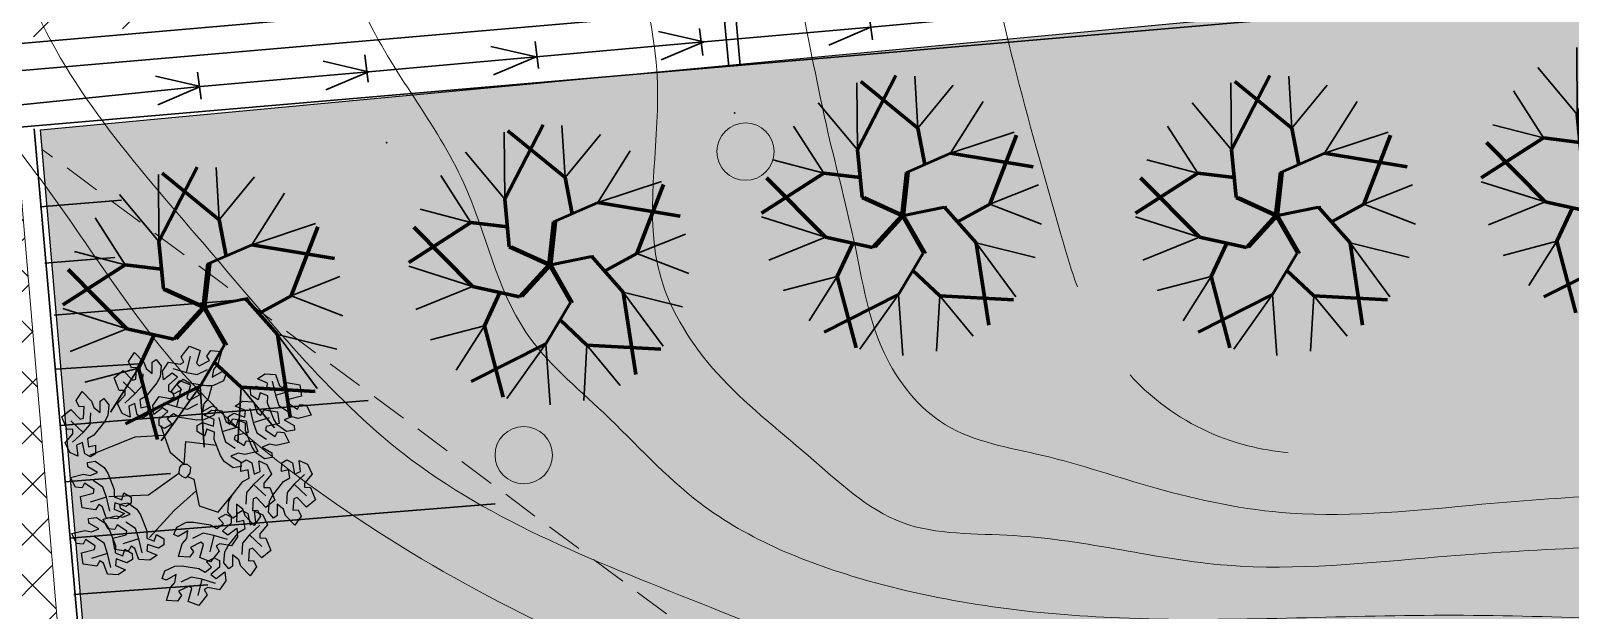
# Model space of a CAD drawing. Header units: millimetres. Extents: x 5637 to 6048, y 3385 to 3927.
# Drawn here: x 5725.2 to 5752.01, y 3647.56 to 3657.66 of the extents above; entities that cross this region are included whole.
import ezdxf

# ---------------------------------------------------------------- set-up
doc = ezdxf.new("R2010")
doc.units = ezdxf.units.MM
doc.linetypes.add('HIDDEN', pattern=[9.525, 6.35, -3.175])
doc.layers.add('Contour Lines', color=253, linetype='Continuous')
doc.layers.add('trees old', color=116, linetype='Continuous')
doc.layers.add('dr', color=7, linetype='Continuous', lineweight=30, true_color=0x424d8a)
for name, color, linetype, lineweight in [('hatch', 253, 'Continuous', 13), ('project gr', 250, 'Continuous', 30), ('road', 19, 'Continuous', 30), ('trees new', 7, 'Continuous', 20)]:
    doc.layers.add(name, color=color, linetype=linetype, lineweight=lineweight)
doc.layers.add('plants1', color=7, linetype='Continuous', true_color=0x89ee5d)

# ---------------------------------------------------------------- blocks, each defined once
blk = doc.blocks.new('653')
at = {"layer": 'trees new', "color": 94, "lineweight": 70, "true_color": 0x0cac0c}
for p, q in [((2858.471, 5036.834), (2859.027, 5037.911)), ((2859.348, 5037.145), (2858.517, 5037.824)), ((2859.449, 5036.621), (2859.348, 5037.145)), ((2860.39, 5036.045), (2860.778, 5037.045)), ((2858.538, 5036.138), (2858.471, 5036.834)), ((2859.822, 5036.783), (2861.019, 5036.587)), ((2857.98, 5036.495), (2857.077, 5035.914)), ((2858.005, 5035.564), (2857.152, 5036.426)), ((2858.51, 5036.429), (2857.98, 5036.495)), ((2859.112, 5035.878), (2859.181, 5036.505)), ((2859.112, 5035.878), (2858.538, 5036.138)), ((2859.729, 5036.006), (2860.192, 5035.482)), ((2859.922, 5035.787), (2860.39, 5036.045)), ((2859.112, 5035.878), (2858.688, 5035.413)), ((2858.688, 5035.413), (2858.005, 5035.564)), ((2858.402, 5035.476), (2858.176, 5034.993)), ((2860.192, 5035.482), (2860.375, 5034.284)), ((2858.176, 5034.993), (2858.449, 5033.955)), ((2859.275, 5035.079), (2859.665, 5034.714)), ((2859.068, 5034.729), (2857.985, 5034.184)), ((2859.665, 5034.714), (2860.737, 5034.654))]:
    blk.add_line(p, q, dxfattribs=at)
at = {"layer": 'trees new', "color": 94, "lineweight": 30, "true_color": 0x0cac0c}
for p, q in [((2859.348, 5037.145), (2859.301, 5037.904)), ((2858.471, 5036.834), (2858.463, 5037.807)), ((2859.348, 5037.145), (2859.861, 5037.77)), ((2858.471, 5036.834), (2857.901, 5037.514)), ((2859.822, 5036.783), (2860.293, 5037.535)), ((2857.98, 5036.495), (2857.544, 5037.175)), ((2859.822, 5036.783), (2860.746, 5037.091)), ((2857.98, 5036.495), (2857.244, 5036.685)), ((2860.39, 5036.045), (2861.097, 5036.324)), ((2860.39, 5036.045), (2861.142, 5035.751)), ((2858.005, 5035.564), (2857.077, 5035.858)), ((2858.005, 5035.564), (2857.182, 5035.232)), ((2860.192, 5035.482), (2860.77, 5034.699)), ((2860.192, 5035.482), (2861.052, 5035.267)), ((2858.176, 5034.993), (2857.394, 5034.788)), ((2858.176, 5034.993), (2857.768, 5034.351)), ((2859.068, 5034.729), (2858.503, 5033.937)), ((2859.068, 5034.729), (2859.13, 5033.844)), ((2859.665, 5034.714), (2859.618, 5033.908)), ((2859.665, 5034.714), (2860.149, 5034.128))]:
    blk.add_line(p, q, dxfattribs=at)
at = {"layer": 'trees new', "color": 94, "lineweight": 50, "true_color": 0x0cac0c}
for p, q in [((2859.181, 5036.505), (2859.822, 5036.783)), ((2859.112, 5035.878), (2859.729, 5036.006)), ((2859.112, 5035.878), (2859.424, 5035.331)), ((2859.424, 5035.331), (2859.068, 5034.729))]:
    blk.add_line(p, q, dxfattribs=at)
at = {"layer": 'trees new', "color": 94, "lineweight": 30, "true_color": 0x0cac0c}
blk.add_point((2859.112, 5035.878), dxfattribs=at)
blk = doc.blocks.new('212')
at = {"color": 48, "linetype": 'Continuous'}
for p, q in [((2812.246, 4856.905), (2812.352, 4857.064)), ((2812.352, 4857.064), (2812.514, 4856.895)), ((2812.66, 4856.894), (2812.725, 4856.94)), ((2812.725, 4856.94), (2812.813, 4856.833)), ((2813.16, 4856.989), (2813.307, 4857.173)), ((2813.212, 4856.895), (2813.16, 4856.989)), ((2813.16, 4856.989), (2813.16, 4856.989)), ((2813.255, 4856.716), (2813.323, 4857.001)), ((2813.307, 4857.173), (2813.495, 4857.1)), ((2813.495, 4857.1), (2813.43, 4856.875)), ((2813.477, 4856.833), (2813.658, 4856.924)), ((2813.608, 4857), (2813.677, 4857.096)), ((2813.658, 4856.924), (2813.608, 4857)), ((2813.677, 4857.096), (2813.867, 4857.083)), ((2813.867, 4857.083), (2813.802, 4856.858)), ((2811.994, 4856.623), (2812.151, 4856.749)), ((2812.151, 4856.749), (2812.314, 4856.581)), ((2812.295, 4856.797), (2812.246, 4856.905)), ((2812.386, 4856.803), (2812.295, 4856.797)), ((2812.374, 4856.601), (2812.386, 4856.803)), ((2812.49, 4856.49), (2812.502, 4856.693)), ((2812.514, 4856.895), (2812.551, 4856.783)), ((2812.551, 4856.783), (2812.66, 4856.696)), ((2812.66, 4856.696), (2812.66, 4856.894)), ((2812.813, 4856.833), (2812.797, 4856.642)), ((2812.838, 4856.74), (2812.944, 4856.897)), ((2812.853, 4856.586), (2812.838, 4856.74)), ((2813.006, 4856.701), (2812.853, 4856.586)), ((2812.944, 4856.897), (2813.146, 4856.859)), ((2813.098, 4856.635), (2813.006, 4856.701)), ((2813.015, 4856.787), (2813.255, 4856.716)), ((2813.146, 4856.859), (2813.212, 4856.895)), ((2813.255, 4856.716), (2813.44, 4856.678)), ((2813.43, 4856.875), (2813.477, 4856.833)), ((2813.44, 4856.678), (2813.621, 4856.768)), ((2813.724, 4856.77), (2813.703, 4856.632)), ((2813.703, 4856.632), (2813.875, 4856.731)), ((2813.802, 4856.858), (2813.724, 4856.77)), ((2813.875, 4856.731), (2813.947, 4856.699)), ((2813.947, 4856.699), (2813.899, 4856.569)), ((2814.492, 4856.602), (2814.619, 4856.692)), ((2814.619, 4856.692), (2814.808, 4856.679)), ((2814.808, 4856.679), (2814.876, 4856.485)), ((2811.335, 4856.226), (2811.441, 4856.385)), ((2811.441, 4856.385), (2811.603, 4856.216)), ((2812.08, 4856.404), (2811.994, 4856.623)), ((2812.187, 4856.402), (2812.08, 4856.404)), ((2812.08, 4856.404), (2812.08, 4856.404)), ((2812.364, 4856.35), (2812.151, 4856.551)), ((2812.186, 4856.327), (2812.187, 4856.402)), ((2812.314, 4856.581), (2812.374, 4856.601)), ((2812.364, 4856.35), (2812.49, 4856.49)), ((2812.74, 4856.536), (2812.554, 4856.3)), ((2812.797, 4856.642), (2812.74, 4856.536)), ((2812.947, 4856.502), (2813.098, 4856.635)), ((2812.949, 4856.391), (2812.947, 4856.502)), ((2812.947, 4856.502), (2812.947, 4856.502)), ((2813.04, 4856.341), (2812.949, 4856.391)), ((2812.992, 4856.389), (2813.139, 4856.573)), ((2813.044, 4856.296), (2812.992, 4856.389)), ((2812.992, 4856.389), (2812.992, 4856.389)), ((2813.171, 4856.413), (2813.04, 4856.341)), ((2813.197, 4856.594), (2813.085, 4856.506)), ((2813.085, 4856.506), (2813.171, 4856.413)), ((2813.087, 4856.116), (2813.155, 4856.402)), ((2813.139, 4856.573), (2813.327, 4856.501)), ((2813.307, 4856.527), (2813.197, 4856.594)), ((2813.327, 4856.501), (2813.262, 4856.276)), ((2813.605, 4856.484), (2813.307, 4856.527)), ((2813.44, 4856.4), (2813.509, 4856.497)), ((2813.49, 4856.324), (2813.44, 4856.4)), ((2813.509, 4856.497), (2813.699, 4856.484)), ((2813.725, 4856.487), (2813.605, 4856.484)), ((2813.699, 4856.484), (2813.634, 4856.259)), ((2813.899, 4856.569), (2813.725, 4856.487)), ((2814.371, 4856.422), (2814.467, 4856.479)), ((2814.374, 4856.318), (2814.371, 4856.422)), ((2814.467, 4856.479), (2814.467, 4856.479)), ((2814.467, 4856.479), (2814.658, 4856.414)), ((2814.669, 4856.527), (2814.492, 4856.602)), ((2814.658, 4856.414), (2814.669, 4856.527)), ((2814.748, 4856.562), (2814.806, 4856.319)), ((2814.806, 4856.319), (2815.087, 4856.403)), ((2814.876, 4856.485), (2814.94, 4856.446)), ((2814.94, 4856.446), (2814.995, 4856.538)), ((2814.995, 4856.538), (2814.995, 4856.538)), ((2814.995, 4856.538), (2815.228, 4856.503)), ((2815.228, 4856.503), (2815.259, 4856.304)), ((2811.384, 4856.118), (2811.335, 4856.226)), ((2811.475, 4856.124), (2811.384, 4856.118)), ((2811.463, 4855.921), (2811.475, 4856.124)), ((2811.603, 4856.216), (2811.64, 4856.104)), ((2811.749, 4856.017), (2811.75, 4856.215)), ((2811.75, 4856.215), (2811.814, 4856.261)), ((2811.814, 4856.261), (2811.902, 4856.154)), ((2811.902, 4856.154), (2811.886, 4855.963)), ((2812.052, 4856.172), (2812.186, 4856.327)), ((2812.135, 4856.001), (2812.052, 4856.172)), ((2812.182, 4856.178), (2812.364, 4856.35)), ((2812.356, 4856.174), (2812.252, 4856.127)), ((2812.252, 4856.127), (2812.276, 4855.937)), ((2812.395, 4855.976), (2812.356, 4856.174)), ((2812.554, 4856.3), (2812.441, 4856.239)), ((2812.441, 4856.239), (2812.461, 4856.097)), ((2812.461, 4856.097), (2812.584, 4856.126)), ((2812.584, 4856.126), (2812.581, 4855.976)), ((2812.671, 4856.141), (2812.777, 4856.298)), ((2812.685, 4855.986), (2812.671, 4856.141)), ((2812.777, 4856.298), (2812.979, 4856.26)), ((2812.847, 4856.188), (2813.087, 4856.116)), ((2812.979, 4856.26), (2813.044, 4856.296)), ((2813.087, 4856.116), (2813.272, 4856.078)), ((2813.262, 4856.276), (2813.309, 4856.234)), ((2813.272, 4856.078), (2813.453, 4856.169)), ((2813.309, 4856.234), (2813.49, 4856.324)), ((2813.556, 4856.171), (2813.535, 4856.033)), ((2813.535, 4856.033), (2813.707, 4856.132)), ((2813.634, 4856.259), (2813.556, 4856.171)), ((2813.707, 4856.132), (2813.779, 4856.099)), ((2814.106, 4856.127), (2814.232, 4856.217)), ((2814.282, 4856.052), (2814.106, 4856.127)), ((2814.232, 4856.217), (2814.421, 4856.204)), ((2814.502, 4856.24), (2814.374, 4856.318)), ((2814.421, 4856.204), (2814.489, 4856.01)), ((2814.539, 4856.361), (2814.502, 4856.24)), ((2814.672, 4856.308), (2814.539, 4856.361)), ((2814.669, 4856.18), (2814.672, 4856.308)), ((2814.78, 4855.9), (2814.669, 4856.18)), ((2814.806, 4856.319), (2814.865, 4856.14)), ((2814.865, 4856.14), (2815.034, 4856.028)), ((2815.031, 4856.247), (2815.019, 4856.186)), ((2815.019, 4856.186), (2815.188, 4856.074)), ((2815.259, 4856.304), (2815.031, 4856.247)), ((2815.188, 4856.074), (2815.228, 4856.156)), ((2815.228, 4856.156), (2815.346, 4856.144)), ((2815.346, 4856.144), (2815.43, 4855.972)), ((2811.083, 4855.944), (2811.24, 4856.07)), ((2811.169, 4855.725), (2811.083, 4855.944)), ((2811.24, 4856.07), (2811.403, 4855.901)), ((2811.453, 4855.67), (2811.24, 4855.872)), ((2811.403, 4855.901), (2811.463, 4855.921)), ((2811.579, 4855.811), (2811.591, 4856.014)), ((2811.64, 4856.104), (2811.749, 4856.017)), ((2811.829, 4855.857), (2811.643, 4855.621)), ((2811.886, 4855.963), (2811.829, 4855.857)), ((2812.276, 4855.937), (2812.135, 4856.001)), ((2812.493, 4855.922), (2812.395, 4855.976)), ((2812.395, 4855.976), (2812.395, 4855.976)), ((2812.581, 4855.976), (2812.493, 4855.922)), ((2812.838, 4856.102), (2812.685, 4855.986)), ((2812.779, 4855.903), (2812.931, 4856.035)), ((2812.781, 4855.791), (2812.779, 4855.903)), ((2812.779, 4855.903), (2812.779, 4855.903)), ((2812.931, 4856.035), (2812.838, 4856.102)), ((2813.029, 4855.995), (2812.917, 4855.906)), ((2812.917, 4855.906), (2813.003, 4855.814)), ((2813.139, 4855.928), (2813.029, 4855.995)), ((2813.437, 4855.885), (2813.139, 4855.928)), ((2813.557, 4855.888), (2813.437, 4855.885)), ((2813.731, 4855.969), (2813.557, 4855.888)), ((2813.562, 4855.969), (2813.689, 4856.059)), ((2813.739, 4855.894), (2813.562, 4855.969)), ((2813.689, 4856.059), (2813.878, 4856.046)), ((2813.727, 4855.781), (2813.739, 4855.894)), ((2813.779, 4856.099), (2813.731, 4855.969)), ((2813.818, 4855.929), (2813.876, 4855.686)), ((2813.878, 4856.046), (2813.946, 4855.852)), ((2813.946, 4855.852), (2814.01, 4855.813)), ((2813.985, 4855.946), (2814.08, 4856.004)), ((2813.987, 4855.843), (2813.985, 4855.946)), ((2814.01, 4855.813), (2814.065, 4855.905)), ((2814.065, 4855.905), (2814.065, 4855.905)), ((2814.065, 4855.905), (2814.298, 4855.87)), ((2814.08, 4856.004), (2814.08, 4856.004)), ((2814.08, 4856.004), (2814.271, 4855.939)), ((2814.152, 4855.886), (2814.115, 4855.765)), ((2814.285, 4855.833), (2814.152, 4855.886)), ((2814.271, 4855.939), (2814.282, 4856.052)), ((2814.298, 4855.87), (2814.329, 4855.671)), ((2814.361, 4856.087), (2814.419, 4855.844)), ((2814.419, 4855.844), (2814.701, 4855.928)), ((2814.489, 4856.01), (2814.553, 4855.971)), ((2814.553, 4855.971), (2814.608, 4856.063)), ((2814.608, 4856.063), (2814.608, 4856.063)), ((2814.608, 4856.063), (2814.841, 4856.028)), ((2814.843, 4855.798), (2814.78, 4855.9)), ((2814.841, 4856.028), (2814.872, 4855.829)), ((2815.088, 4855.94), (2814.958, 4855.89)), ((2814.958, 4855.89), (2815.129, 4855.79)), ((2815.203, 4855.916), (2815.088, 4855.94)), ((2815.43, 4855.972), (2815.203, 4855.916)), ((2811.141, 4855.492), (2811.275, 4855.648)), ((2811.276, 4855.723), (2811.169, 4855.725)), ((2811.169, 4855.725), (2811.169, 4855.725)), ((2811.271, 4855.499), (2811.453, 4855.67)), ((2811.275, 4855.648), (2811.276, 4855.723)), ((2811.453, 4855.67), (2811.579, 4855.811)), ((2811.643, 4855.621), (2811.53, 4855.56)), ((2812.357, 4855.587), (2811.568, 4855.27)), ((2812.872, 4855.62), (2812.357, 4855.587)), ((2812.872, 4855.742), (2812.781, 4855.791)), ((2812.978, 4855.318), (2812.811, 4855.791)), ((2813.003, 4855.814), (2812.872, 4855.742)), ((2813.441, 4855.789), (2813.537, 4855.846)), ((2813.444, 4855.685), (2813.441, 4855.789)), ((2813.572, 4855.607), (2813.444, 4855.685)), ((2813.537, 4855.846), (2813.537, 4855.846)), ((2813.537, 4855.846), (2813.727, 4855.781)), ((2813.609, 4855.728), (2813.572, 4855.607)), ((2813.742, 4855.675), (2813.609, 4855.728)), ((2813.739, 4855.547), (2813.742, 4855.675)), ((2813.876, 4855.686), (2814.157, 4855.77)), ((2813.876, 4855.686), (2813.935, 4855.507)), ((2814.115, 4855.765), (2813.987, 4855.843)), ((2814.101, 4855.614), (2814.089, 4855.553)), ((2814.329, 4855.671), (2814.101, 4855.614)), ((2814.282, 4855.705), (2814.285, 4855.833)), ((2814.393, 4855.425), (2814.282, 4855.705)), ((2814.419, 4855.844), (2814.479, 4855.665)), ((2814.479, 4855.665), (2814.648, 4855.553)), ((2814.645, 4855.772), (2814.632, 4855.711)), ((2814.632, 4855.711), (2814.801, 4855.599)), ((2814.872, 4855.829), (2814.645, 4855.772)), ((2814.801, 4855.599), (2814.842, 4855.681)), ((2814.842, 4855.681), (2814.959, 4855.669)), ((2815, 4855.688), (2814.843, 4855.798)), ((2814.959, 4855.669), (2815.044, 4855.497)), ((2815.137, 4855.711), (2815, 4855.688)), ((2815.129, 4855.79), (2815.137, 4855.711)), ((2811.224, 4855.322), (2811.141, 4855.492)), ((2811.365, 4855.257), (2811.224, 4855.322)), ((2811.445, 4855.494), (2811.341, 4855.448)), ((2811.341, 4855.448), (2811.365, 4855.257)), ((2811.484, 4855.297), (2811.445, 4855.494)), ((2811.53, 4855.56), (2811.55, 4855.418)), ((2811.55, 4855.418), (2811.673, 4855.447)), ((2811.673, 4855.447), (2811.67, 4855.297)), ((2813.213, 4855.112), (2813.244, 4855.51)), ((2813.244, 4855.51), (2813.778, 4855.448)), ((2813.85, 4855.267), (2813.739, 4855.547)), ((2813.935, 4855.507), (2814.104, 4855.395)), ((2814.089, 4855.553), (2814.258, 4855.441)), ((2814.258, 4855.441), (2814.298, 4855.523)), ((2814.5, 4855.339), (2814.273, 4855.284)), ((2814.298, 4855.523), (2814.416, 4855.511)), ((2814.456, 4855.323), (2814.393, 4855.425)), ((2814.416, 4855.511), (2814.5, 4855.339)), ((2814.614, 4855.213), (2814.456, 4855.323)), ((2814.701, 4855.465), (2814.571, 4855.415)), ((2814.571, 4855.415), (2814.743, 4855.315)), ((2814.817, 4855.441), (2814.701, 4855.465)), ((2814.743, 4855.315), (2814.75, 4855.236)), ((2815.044, 4855.497), (2814.817, 4855.441)), ((2811.582, 4855.243), (2811.484, 4855.297)), ((2811.484, 4855.297), (2811.484, 4855.297)), ((2811.529, 4855.148), (2811.665, 4855.171)), ((2811.536, 4855.069), (2811.529, 4855.148)), ((2811.708, 4854.97), (2811.536, 4855.069)), ((2811.67, 4855.297), (2811.582, 4855.243)), ((2811.665, 4855.171), (2811.823, 4855.062)), ((2811.823, 4855.062), (2811.886, 4854.959)), ((2813.133, 4855.059), (2813.122, 4854.977)), ((2813.162, 4855.099), (2813.133, 4855.059)), ((2813.213, 4855.112), (2813.162, 4855.099)), ((2813.274, 4855.111), (2813.213, 4855.112)), ((2813.334, 4855.062), (2813.274, 4855.111)), ((2813.321, 4854.962), (2813.334, 4855.062)), ((2813.913, 4855.165), (2813.85, 4855.267)), ((2814.07, 4855.055), (2813.913, 4855.165)), ((2814.158, 4855.307), (2814.028, 4855.257)), ((2814.028, 4855.257), (2814.199, 4855.157)), ((2814.207, 4855.079), (2814.07, 4855.055)), ((2814.273, 4855.284), (2814.158, 4855.307)), ((2814.199, 4855.157), (2814.207, 4855.079)), ((2814.205, 4854.989), (2814.208, 4855.138)), ((2814.208, 4855.138), (2814.296, 4855.192)), ((2814.296, 4855.192), (2814.394, 4855.138)), ((2814.394, 4855.138), (2814.394, 4855.138)), ((2814.394, 4855.138), (2814.433, 4854.941)), ((2814.537, 4854.988), (2814.513, 4855.178)), ((2814.513, 4855.178), (2814.654, 4855.113)), ((2814.75, 4855.236), (2814.614, 4855.213)), ((2814.654, 4855.113), (2814.737, 4854.943)), ((2814.912, 4854.991), (2814.915, 4855.141)), ((2814.915, 4855.141), (2815.004, 4855.195)), ((2815.004, 4855.195), (2815.101, 4855.141)), ((2815.101, 4855.141), (2815.101, 4855.141)), ((2815.101, 4855.141), (2815.14, 4854.943)), ((2815.244, 4854.99), (2815.221, 4855.18)), ((2815.221, 4855.18), (2815.362, 4855.116)), ((2815.362, 4855.116), (2815.445, 4854.945)), ((2811.235, 4854.887), (2811.463, 4854.943)), ((2811.32, 4854.715), (2811.235, 4854.887)), ((2811.478, 4854.785), (2811.438, 4854.704)), ((2811.463, 4854.943), (2811.578, 4854.919)), ((2811.647, 4854.674), (2811.478, 4854.785)), ((2811.578, 4854.919), (2811.708, 4854.97)), ((2811.801, 4854.719), (2811.632, 4854.831)), ((2811.886, 4854.959), (2811.997, 4854.679)), ((2813.121, 4854.953), (2812.593, 4854.577)), ((2813.122, 4854.977), (2813.121, 4854.953)), ((2813.121, 4854.953), (2813.175, 4854.911)), ((2813.175, 4854.911), (2813.241, 4854.88)), ((2813.241, 4854.88), (2813.276, 4854.903)), ((2813.276, 4854.903), (2813.321, 4854.962)), ((2813.276, 4854.903), (2813.384, 4854.859)), ((2813.384, 4854.859), (2813.474, 4854.394)), ((2814.049, 4854.578), (2814.235, 4854.814)), ((2814.328, 4855.017), (2814.205, 4854.989)), ((2814.235, 4854.814), (2814.348, 4854.876)), ((2814.348, 4854.876), (2814.328, 4855.017)), ((2814.607, 4854.937), (2814.425, 4854.765)), ((2814.433, 4854.941), (2814.537, 4854.988)), ((2814.603, 4854.787), (2814.602, 4854.712)), ((2814.737, 4854.943), (2814.603, 4854.787)), ((2814.757, 4854.58), (2814.943, 4854.817)), ((2815.035, 4855.02), (2814.912, 4854.991)), ((2814.943, 4854.817), (2815.056, 4854.878)), ((2815.056, 4854.878), (2815.035, 4855.02)), ((2815.314, 4854.939), (2815.133, 4854.767)), ((2815.14, 4854.943), (2815.244, 4854.99)), ((2815.311, 4854.789), (2815.309, 4854.715)), ((2815.445, 4854.945), (2815.311, 4854.789)), ((2811.438, 4854.704), (2811.32, 4854.715)), ((2811.407, 4854.556), (2811.635, 4854.612)), ((2811.438, 4854.357), (2811.407, 4854.556)), ((2811.86, 4854.54), (2811.579, 4854.456)), ((2811.635, 4854.612), (2811.647, 4854.674)), ((2811.86, 4854.54), (2811.801, 4854.719)), ((2811.918, 4854.297), (2811.86, 4854.54)), ((2812.593, 4854.577), (2811.902, 4854.548)), ((2811.997, 4854.679), (2811.994, 4854.551)), ((2811.994, 4854.551), (2812.127, 4854.498)), ((2812.127, 4854.498), (2812.164, 4854.619)), ((2812.164, 4854.619), (2812.292, 4854.541)), ((2812.292, 4854.541), (2812.294, 4854.438)), ((2813.424, 4854.652), (2813.038, 4854.309)), ((2813.809, 4854.284), (2814.091, 4854.631)), ((2813.992, 4854.472), (2814.049, 4854.578)), ((2814.299, 4854.624), (2814.287, 4854.422)), ((2814.425, 4854.765), (2814.299, 4854.624)), ((2814.416, 4854.514), (2814.403, 4854.312)), ((2814.475, 4854.534), (2814.416, 4854.514)), ((2814.425, 4854.765), (2814.638, 4854.563)), ((2814.638, 4854.365), (2814.475, 4854.534)), ((2814.602, 4854.712), (2814.709, 4854.711)), ((2814.699, 4854.475), (2814.757, 4854.58)), ((2814.709, 4854.711), (2814.709, 4854.711)), ((2814.709, 4854.711), (2814.795, 4854.491)), ((2815.007, 4854.626), (2814.995, 4854.424)), ((2815.133, 4854.767), (2815.007, 4854.626)), ((2815.123, 4854.516), (2815.111, 4854.314)), ((2815.183, 4854.536), (2815.123, 4854.516)), ((2815.133, 4854.767), (2815.345, 4854.566)), ((2815.345, 4854.367), (2815.183, 4854.536)), ((2815.309, 4854.715), (2815.416, 4854.713)), ((2815.416, 4854.713), (2815.416, 4854.713)), ((2815.416, 4854.713), (2815.502, 4854.494)), ((2811.671, 4854.321), (2811.438, 4854.357)), ((2811.726, 4854.413), (2811.671, 4854.321)), ((2811.671, 4854.321), (2811.671, 4854.321)), ((2811.79, 4854.374), (2811.726, 4854.413)), ((2811.858, 4854.18), (2811.79, 4854.374)), ((2812.008, 4854.445), (2811.997, 4854.332)), ((2811.997, 4854.332), (2812.173, 4854.257)), ((2812.199, 4854.38), (2812.008, 4854.445)), ((2812.173, 4854.257), (2812.047, 4854.167)), ((2812.097, 4854.422), (2812.234, 4854.446)), ((2812.105, 4854.344), (2812.097, 4854.422)), ((2812.276, 4854.244), (2812.105, 4854.344)), ((2812.146, 4854.194), (2812.276, 4854.244)), ((2812.294, 4854.438), (2812.199, 4854.38)), ((2812.199, 4854.38), (2812.199, 4854.38)), ((2812.234, 4854.446), (2812.391, 4854.336)), ((2812.391, 4854.336), (2812.454, 4854.234)), ((2813.038, 4854.309), (2812.612, 4853.837)), ((2813.474, 4854.394), (2813.809, 4854.284)), ((2813.812, 4854.177), (2813.943, 4854.249)), ((2813.943, 4854.249), (2814.034, 4854.2)), ((2813.976, 4854.281), (2813.992, 4854.472)), ((2814.064, 4854.174), (2813.976, 4854.281)), ((2814.238, 4854.331), (2814.129, 4854.419)), ((2814.129, 4854.419), (2814.129, 4854.22)), ((2814.134, 4854.108), (2814.137, 4854.258)), ((2814.137, 4854.258), (2814.226, 4854.312)), ((2814.226, 4854.312), (2814.323, 4854.257)), ((2814.275, 4854.22), (2814.238, 4854.331)), ((2814.323, 4854.257), (2814.323, 4854.257)), ((2814.323, 4854.257), (2814.362, 4854.06)), ((2814.403, 4854.312), (2814.494, 4854.317)), ((2814.466, 4854.107), (2814.443, 4854.297)), ((2814.443, 4854.297), (2814.584, 4854.233)), ((2814.494, 4854.317), (2814.543, 4854.21)), ((2814.795, 4854.491), (2814.638, 4854.365)), ((2814.683, 4854.283), (2814.699, 4854.475)), ((2814.772, 4854.177), (2814.683, 4854.283)), ((2814.945, 4854.334), (2814.836, 4854.421)), ((2814.836, 4854.421), (2814.836, 4854.223)), ((2814.982, 4854.222), (2814.945, 4854.334)), ((2815.111, 4854.314), (2815.202, 4854.32)), ((2815.202, 4854.32), (2815.251, 4854.212)), ((2815.502, 4854.494), (2815.345, 4854.367)), ((2811.549, 4854.168), (2811.686, 4854.191)), ((2811.557, 4854.089), (2811.549, 4854.168)), ((2811.728, 4853.989), (2811.557, 4854.089)), ((2811.598, 4853.939), (2811.728, 4853.989)), ((2811.686, 4854.191), (2811.843, 4854.082)), ((2811.803, 4854.162), (2812.031, 4854.217)), ((2811.888, 4853.99), (2811.803, 4854.162)), ((2811.843, 4854.082), (2811.906, 4853.979)), ((2812.047, 4854.167), (2811.858, 4854.18)), ((2812.006, 4853.978), (2811.888, 4853.99)), ((2811.906, 4853.979), (2812.017, 4853.699)), ((2812.046, 4854.06), (2812.006, 4853.978)), ((2812.031, 4854.217), (2812.146, 4854.194)), ((2812.215, 4853.948), (2812.046, 4854.06)), ((2812.369, 4853.994), (2812.2, 4854.106)), ((2812.428, 4853.815), (2812.369, 4853.994)), ((2812.454, 4854.234), (2812.565, 4853.954)), ((2813.037, 4853.892), (2813.085, 4854.022)), ((2813.085, 4854.022), (2813.258, 4854.104)), ((2813.258, 4854.104), (2813.379, 4854.107)), ((2813.379, 4854.107), (2813.676, 4854.063)), ((2813.676, 4854.063), (2813.786, 4853.996)), ((2813.786, 4853.996), (2813.899, 4854.085)), ((2813.899, 4854.085), (2813.812, 4854.177)), ((2814.036, 4854.088), (2813.885, 4853.956)), ((2813.977, 4853.889), (2814.13, 4854.005)), ((2814.034, 4854.2), (2814.036, 4854.088)), ((2814.036, 4854.088), (2814.036, 4854.088)), ((2814.129, 4854.22), (2814.064, 4854.174)), ((2814.13, 4854.005), (2814.145, 4853.85)), ((2814.257, 4854.137), (2814.134, 4854.108)), ((2814.165, 4853.933), (2814.278, 4853.995)), ((2814.278, 4853.995), (2814.257, 4854.137)), ((2814.437, 4854.051), (2814.275, 4854.22)), ((2814.536, 4854.056), (2814.355, 4853.884)), ((2814.362, 4854.06), (2814.466, 4854.107)), ((2814.543, 4854.21), (2814.437, 4854.051)), ((2814.667, 4854.062), (2814.533, 4853.906)), ((2814.584, 4854.233), (2814.667, 4854.062)), ((2814.836, 4854.223), (2814.772, 4854.177)), ((2815.144, 4854.053), (2814.982, 4854.222)), ((2815.251, 4854.212), (2815.144, 4854.053)), ((2811.256, 4853.907), (2811.483, 4853.963)), ((2811.34, 4853.735), (2811.256, 4853.907)), ((2811.458, 4853.724), (2811.34, 4853.735)), ((2811.498, 4853.805), (2811.458, 4853.724)), ((2811.483, 4853.963), (2811.598, 4853.939)), ((2811.667, 4853.693), (2811.498, 4853.805)), ((2811.821, 4853.739), (2811.652, 4853.851)), ((2811.88, 4853.56), (2811.821, 4853.739)), ((2811.975, 4853.83), (2812.203, 4853.887)), ((2812.006, 4853.631), (2811.975, 4853.83)), ((2812.428, 4853.815), (2812.147, 4853.731)), ((2812.203, 4853.887), (2812.215, 4853.948)), ((2812.486, 4853.572), (2812.428, 4853.815)), ((2812.565, 4853.954), (2812.562, 4853.826)), ((2812.562, 4853.826), (2812.695, 4853.773)), ((2812.576, 4853.72), (2812.565, 4853.607)), ((2812.767, 4853.655), (2812.576, 4853.72)), ((2812.695, 4853.773), (2812.732, 4853.894)), ((2812.732, 4853.894), (2812.86, 4853.816)), ((2812.863, 4853.712), (2812.767, 4853.655)), ((2812.86, 4853.816), (2812.863, 4853.712)), ((2813.109, 4853.859), (2813.037, 4853.892)), ((2813.281, 4853.958), (2813.109, 4853.859)), ((2813.116, 4853.507), (2813.181, 4853.732)), ((2813.181, 4853.732), (2813.259, 4853.82)), ((2813.259, 4853.82), (2813.281, 4853.958)), ((2813.507, 4853.757), (2813.325, 4853.667)), ((2813.544, 4853.913), (2813.362, 4853.823)), ((2813.489, 4853.49), (2813.554, 4853.715)), ((2813.554, 4853.715), (2813.507, 4853.757)), ((2813.729, 4853.875), (2813.544, 4853.913)), ((2813.729, 4853.875), (2813.66, 4853.589)), ((2813.968, 4853.803), (2813.729, 4853.875)), ((2813.837, 4853.731), (2813.771, 4853.695)), ((2814.039, 4853.693), (2813.837, 4853.731)), ((2813.885, 4853.956), (2813.977, 4853.889)), ((2813.979, 4853.697), (2814.165, 4853.933)), ((2814.145, 4853.85), (2814.039, 4853.693)), ((2814.229, 4853.743), (2814.217, 4853.541)), ((2814.355, 4853.884), (2814.229, 4853.743)), ((2814.355, 4853.884), (2814.568, 4853.682)), ((2814.533, 4853.906), (2814.531, 4853.832)), ((2814.531, 4853.832), (2814.638, 4853.83)), ((2814.638, 4853.83), (2814.638, 4853.83)), ((2814.638, 4853.83), (2814.724, 4853.611)), ((2811.427, 4853.575), (2811.655, 4853.632)), ((2811.458, 4853.376), (2811.427, 4853.575)), ((2811.88, 4853.56), (2811.599, 4853.476)), ((2811.655, 4853.632), (2811.667, 4853.693)), ((2811.938, 4853.317), (2811.88, 4853.56)), ((2812.239, 4853.596), (2812.006, 4853.631)), ((2812.017, 4853.699), (2812.014, 4853.571)), ((2812.014, 4853.571), (2812.147, 4853.518)), ((2812.028, 4853.465), (2812.017, 4853.352)), ((2812.219, 4853.4), (2812.028, 4853.465)), ((2812.147, 4853.518), (2812.184, 4853.639)), ((2812.184, 4853.639), (2812.312, 4853.561)), ((2812.315, 4853.458), (2812.219, 4853.4)), ((2812.294, 4853.688), (2812.239, 4853.596)), ((2812.239, 4853.596), (2812.239, 4853.596)), ((2812.358, 4853.649), (2812.294, 4853.688)), ((2812.312, 4853.561), (2812.315, 4853.458)), ((2812.426, 4853.455), (2812.358, 4853.649)), ((2812.615, 4853.442), (2812.426, 4853.455)), ((2812.565, 4853.607), (2812.742, 4853.532)), ((2812.742, 4853.532), (2812.615, 4853.442)), ((2812.767, 4853.655), (2812.767, 4853.655)), ((2813.307, 4853.495), (2813.116, 4853.507)), ((2813.376, 4853.591), (2813.307, 4853.495)), ((2813.325, 4853.667), (2813.376, 4853.591)), ((2813.676, 4853.418), (2813.489, 4853.49)), ((2813.606, 4853.414), (2813.737, 4853.486)), ((2813.823, 4853.602), (2813.676, 4853.418)), ((2813.737, 4853.486), (2813.828, 4853.436)), ((2813.771, 4853.695), (2813.823, 4853.602)), ((2813.823, 4853.602), (2813.823, 4853.602)), ((2813.828, 4853.436), (2813.83, 4853.325)), ((2813.905, 4853.4), (2813.921, 4853.591)), ((2813.921, 4853.591), (2813.979, 4853.697)), ((2814.167, 4853.45), (2814.058, 4853.538)), ((2814.058, 4853.538), (2814.058, 4853.34)), ((2814.204, 4853.339), (2814.167, 4853.45)), ((2814.345, 4853.633), (2814.333, 4853.431)), ((2814.333, 4853.431), (2814.424, 4853.437)), ((2814.405, 4853.653), (2814.345, 4853.633)), ((2814.567, 4853.484), (2814.405, 4853.653)), ((2814.424, 4853.437), (2814.473, 4853.329)), ((2814.724, 4853.611), (2814.567, 4853.484)), ((2811.691, 4853.341), (2811.458, 4853.376)), ((2811.746, 4853.433), (2811.691, 4853.341)), ((2811.691, 4853.341), (2811.691, 4853.341)), ((2811.81, 4853.394), (2811.746, 4853.433)), ((2811.878, 4853.2), (2811.81, 4853.394)), ((2812.067, 4853.187), (2811.878, 4853.2)), ((2812.017, 4853.352), (2812.194, 4853.277)), ((2812.194, 4853.277), (2812.067, 4853.187)), ((2812.219, 4853.4), (2812.219, 4853.4)), ((2812.83, 4853.128), (2812.878, 4853.258)), ((2812.878, 4853.258), (2813.052, 4853.34)), ((2813.074, 4853.194), (2812.902, 4853.095)), ((2813.052, 4853.34), (2813.172, 4853.343)), ((2813.053, 4853.056), (2813.074, 4853.194)), ((2813.172, 4853.343), (2813.47, 4853.3)), ((2813.47, 4853.3), (2813.58, 4853.233)), ((2813.58, 4853.233), (2813.692, 4853.321)), ((2813.692, 4853.321), (2813.606, 4853.414)), ((2813.83, 4853.325), (2813.678, 4853.192)), ((2813.678, 4853.192), (2813.771, 4853.126)), ((2813.771, 4853.126), (2813.924, 4853.241)), ((2813.83, 4853.325), (2813.83, 4853.325)), ((2813.994, 4853.294), (2813.905, 4853.4)), ((2813.924, 4853.241), (2813.939, 4853.087)), ((2814.058, 4853.34), (2813.994, 4853.294)), ((2814.366, 4853.17), (2814.204, 4853.339)), ((2814.473, 4853.329), (2814.366, 4853.17)), ((2812.902, 4853.095), (2812.83, 4853.128)), ((2812.91, 4852.744), (2812.975, 4852.968)), ((2812.975, 4852.968), (2813.053, 4853.056)), ((2813.3, 4852.994), (2813.119, 4852.903)), ((2813.119, 4852.903), (2813.169, 4852.827)), ((2813.337, 4853.149), (2813.156, 4853.059)), ((2813.282, 4852.727), (2813.347, 4852.952)), ((2813.347, 4852.952), (2813.3, 4852.994)), ((2813.522, 4853.111), (2813.337, 4853.149)), ((2813.522, 4853.111), (2813.454, 4852.826)), ((2813.762, 4853.04), (2813.522, 4853.111)), ((2813.63, 4852.967), (2813.565, 4852.932)), ((2813.565, 4852.932), (2813.617, 4852.838)), ((2813.832, 4852.929), (2813.63, 4852.967)), ((2813.939, 4853.087), (2813.832, 4852.929)), ((2813.1, 4852.731), (2812.91, 4852.744)), ((2813.169, 4852.827), (2813.1, 4852.731)), ((2813.47, 4852.654), (2813.282, 4852.727)), ((2813.617, 4852.838), (2813.47, 4852.654)), ((2813.617, 4852.838), (2813.617, 4852.838))]:
    blk.add_line(p, q, dxfattribs=at)
at = {"layer": 'plants1', "color": 48, "linetype": 'Continuous'}
blk.add_line((2813.213, 4855.112), (2812.978, 4855.318), dxfattribs=at)

msp = doc.modelspace()

# ---------------------------------------------------------------- hatches: boundary and pattern name
at = {"layer": 'hatch'}
h = msp.add_hatch(dxfattribs=at)
h.set_pattern_fill('ANSI31', color=256, scale=8, style=0)
h.set_pattern_definition([(45, (2816.3681, -1263.7476), (-0.70710678, 0.70710678), [])])
edge = h.paths.add_edge_path()
edge.add_line((5681.718, 3662.745), (5708.38, 3664.934))
edge.add_arc((5713.219, 3667.179), 5.335, 204.8917, 275.5225)
edge.add_line((5713.733, 3661.869), (5818.562, 3671.059))
edge.add_arc((5814.821, 3690.234), 19.536, 281.0392, 345.4537)
edge.add_arc((5828.918, 3687.613), 5.329, 334.6044, 439.8122)
edge.add_line((5829.86, 3692.857), (5821.197, 3693.928))
edge.add_line((5821.197, 3693.928), (5821.163, 3698.626))
edge.add_line((5821.163, 3698.626), (5822.751, 3698.67))
edge.add_arc((5822.674, 3701.446), 2.777, 271.5898, 361.9955)
edge.add_arc((5787.812, 3700.231), 37.66, 1.9955, 27.7471)
edge.add_line((5821.141, 3717.765), (5815.111, 3730.653))
edge.add_arc((5808.837, 3727.717), 6.926, 25.0759, 80.9102)
edge.add_line((5809.932, 3734.557), (5816.866, 3735.208))
edge.add_line((5816.866, 3735.208), (5822.086, 3738.739))
edge.add_arc((5826.047, 3735.447), 5.15, 140.2743, 208.703)
edge.add_line((5821.53, 3732.974), (5832.004, 3711.476))
edge.add_line((5832.004, 3711.476), (5839.078, 3695.803))
edge.add_line((5839.078, 3695.803), (5843.714, 3685.87))
edge.add_line((5843.714, 3685.87), (5839.002, 3683.445))
edge.add_arc((5812.028, 3691.913), 28.272, 321.435, 342.5709, ccw=False)
edge.add_arc((5815.074, 3690.732), 25.173, 273.7863, 319.2136, ccw=False)
edge.add_line((5816.736, 3665.614), (5796.147, 3663.794))
edge.add_line((5796.147, 3663.794), (5694.835, 3654.877))
edge.add_line((5694.835, 3654.877), (5688.624, 3654.402))
edge.add_line((5688.624, 3654.402), (5675.285, 3653.372))
edge.add_line((5675.285, 3653.372), (5681.718, 3662.745))
h = msp.add_hatch(dxfattribs=at)
h.set_pattern_fill('ANSI37', color=256, scale=5, style=0)
h.set_pattern_definition([(45, (2816.3681, -1263.7476), (-0.44194174, 0.44194174), []), (135, (2816.3681, -1263.7476), (-0.44194174, -0.44194174), [])])
h.paths.add_polyline_path([(5722.503, 3655.724), (5724.937, 3655.906), (5726.219, 3640.737), (5741.148, 3631.392), (5740.957, 3631.365), (5741.257, 3628.232), (5723.873, 3639.395), (5714.828, 3638.648), (5714.622, 3640.889), (5723.704, 3641.792)])
at = {"layer": 'plants1'}
h = msp.add_hatch(dxfattribs=at)
h.set_pattern_fill('ANSI38', color=256, scale=3, style=0)
h.set_pattern_definition([(45, (2816.3681, -1263.7476), (-0.265165043, 0.265165043), []), (135, (2816.3681, -1263.7476), (-0.79549513, 0.265165043), [0.9375, -0.5625])])
edge = h.paths.add_edge_path()
edge.add_line((5725.364, 3655.929), (5797.285, 3662.691))
edge.add_line((5797.285, 3662.691), (5824.807, 3603.238))
edge.add_line((5824.807, 3603.238), (5824.228, 3590.88))
edge.add_line((5824.228, 3590.88), (5841.23, 3554.438))
edge.add_line((5841.23, 3554.438), (5849.602, 3542.469))
edge.add_line((5849.602, 3542.469), (5866.561, 3537.067))
edge.add_line((5866.561, 3537.067), (5872.441, 3524.382))
edge.add_line((5872.441, 3524.382), (5904.707, 3539.095))
edge.add_line((5904.707, 3539.095), (5918.188, 3538.464))
edge.add_line((5918.188, 3538.464), (5942.734, 3549.513))
edge.add_line((5942.734, 3549.513), (5952.304, 3561.86))
edge.add_line((5952.304, 3561.86), (5960.573, 3565.61))
edge.add_line((5960.573, 3565.61), (5967.929, 3564.035))
edge.add_line((5967.929, 3564.035), (5968.822, 3563.47))
edge.add_line((5968.822, 3563.47), (5964.54, 3561.462))
edge.add_line((5964.54, 3561.462), (5955.845, 3557.471))
edge.add_line((5955.845, 3557.471), (5946.359, 3544.948))
edge.add_line((5946.359, 3544.948), (5919.845, 3533.075))
edge.add_line((5919.845, 3533.075), (5906.098, 3533.757))
edge.add_line((5906.098, 3533.757), (5874.594, 3519.437))
edge.add_arc((5872.372, 3524.323), 5.368, 204.0277, 294.4439, ccw=False)
edge.add_line((5867.469, 3522.138), (5862.463, 3532.33))
edge.add_line((5862.463, 3532.33), (5846.443, 3537.982))
edge.add_line((5846.443, 3537.982), (5836.473, 3552.342))
edge.add_line((5836.473, 3552.342), (5835.014, 3554.644))
edge.add_line((5835.014, 3554.644), (5818.867, 3589.841))
edge.add_line((5818.867, 3589.841), (5819.521, 3602.274))
edge.add_line((5819.521, 3602.274), (5801.553, 3640.604))
edge.add_line((5801.553, 3640.604), (5788.295, 3640.187))
edge.add_line((5788.295, 3640.187), (5786.912, 3635.335))
edge.add_line((5786.912, 3635.335), (5741.72, 3631.437))
edge.add_line((5741.72, 3631.437), (5726.648, 3641.007))
edge.add_line((5726.648, 3641.007), (5725.364, 3655.929))

# ---------------------------------------------------------------- linework, layer by layer
at = {"layer": 'Contour Lines', "lineweight": 5, "ltscale": 0.5}
for points, knots in [([(5733.097, 3668.928), (5734.504, 3668.07), (5736.633, 3666.772), (5739.537, 3663.68), (5741.515, 3660.642), (5742.311, 3656.994), (5742.945, 3654.801), (5743.314, 3653.499), (5743.428, 3653.192)], [0, 0, 0, 0, 9.820343, 14.851155, 25.384319, 30.991454, 37.137879, 39.101939, 39.101939, 39.101939, 39.101939]), ([(5726.069, 3668.168), (5727.018, 3667.502), (5728.992, 3666.143), (5733.122, 3664.639), (5735.211, 3660.637), (5736.416, 3656.737), (5735.707, 3653.737), (5737.127, 3651.539), (5738.713, 3650.33), (5740.266, 3648.832), (5742.97, 3648.962), (5745.985, 3648.103), (5750.172, 3648.577), (5754.24, 3648.737), (5758.591, 3648.782), (5762.381, 3648.105), (5766.234, 3647.887), (5769.955, 3647.625), (5773.844, 3647.648), (5777.385, 3646.929), (5780.421, 3646.219), (5782.643, 3644.847), (5784.83, 3644.252), (5786.25, 3643.836), (5786.9, 3643.651), (5786.955, 3643.635)], [0.554176, 0.554176, 0.554176, 0.554176, 7.517031, 14.94725, 26.066953, 32.690436, 39.354155, 43.242102, 47.514387, 51.543769, 55.455504, 62.962808, 70.307948, 80.362956, 87.509893, 96.320804, 103.386991, 110.646976, 118.715636, 126.623028, 132.296976, 137.269776, 142.106294, 145.814041, 146.161092, 146.161092, 146.161092, 146.161092]), ([(5721.861, 3667.725), (5722.664, 3667.207), (5724.522, 3665.996), (5727.263, 3663.924), (5730.188, 3661.461), (5730.722, 3657.788), (5732.906, 3655.332), (5733.434, 3652.486), (5735.306, 3650.95), (5736.966, 3649.078), (5740.149, 3647.799), (5744.506, 3647.258), (5749.642, 3647.574), (5755.273, 3647.277), (5761.688, 3647.101), (5768.077, 3646.724), (5773.66, 3646.523), (5777.719, 3645.957), (5780.641, 3645.291), (5782.99, 3644.522), (5784.666, 3644.086), (5785.641, 3643.763), (5785.998, 3643.635)], [1.16155, 1.16155, 1.16155, 1.16155, 6.875804, 14.453574, 22.034571, 28.710484, 35.59757, 41.225425, 45.129765, 49.724903, 56.167263, 65.032994, 75.993591, 86.933965, 98.851833, 114.496219, 125.34296, 132.340525, 139.056529, 143.287015, 147.165739, 149.442003, 149.442003, 149.442003, 149.442003]), ([(5785.055, 3643.635), (5784.921, 3643.679), (5784.215, 3643.893), (5782.713, 3644.141), (5780.229, 3644.678), (5777.62, 3645.247), (5774.95, 3645.186), (5772.58, 3645.973), (5769.983, 3646.035), (5767.361, 3646.094), (5763.714, 3646.145), (5759.195, 3646.501), (5753.965, 3646.464), (5748.944, 3646.548), (5744.488, 3646.75), (5740.365, 3646.229), (5736.376, 3647.916), (5731.774, 3649.584), (5728.267, 3653.967), (5724.839, 3657.707), (5724.102, 3663.032), (5720.111, 3664.484), (5718.165, 3666.606), (5716.913, 3667.046), (5716.418, 3667.177)], [61.143917, 61.143917, 61.143917, 61.143917, 61.987655, 65.579228, 70.241031, 77.263003, 81.521455, 86.110891, 92.059168, 96.992817, 101.873992, 113.933737, 124.166627, 133.245919, 144.030661, 151.062919, 157.567662, 169.605422, 179.756245, 190.555813, 199.859025, 208.727613, 213.698783, 216.738881, 216.738881, 216.738881, 216.738881]), ([(5744.345, 3651.66), (5744.508, 3651.48), (5745.103, 3650.924), (5746.077, 3650.457), (5746.864, 3650.327), (5747.102, 3650.304)], [42.664441, 42.664441, 42.664441, 42.664441, 44.101215, 47.481822, 48.926446, 48.926446, 48.926446, 48.926446]), ([(5751.427, 3637.307), (5749.424, 3637.279), (5745.351, 3637.05), (5739.972, 3637.193), (5735.173, 3637.354), (5731.14, 3638.169), (5727.339, 3639.619), (5722.861, 3641.191), (5718.673, 3643.178), (5714.825, 3645.367), (5710.996, 3646.744), (5708.481, 3648.007), (5707.022, 3648.988)], [30.383128, 30.383128, 30.383128, 30.383128, 42.408065, 54.821858, 62.665943, 71.185857, 79.348168, 87.04728, 99.657325, 107.101955, 113.553375, 124.003395, 124.003395, 124.003395, 124.003395])]:
    msp.add_open_spline(points, degree=3, knots=knots, dxfattribs=at)
for points in [[(5730.044, 3668.542), (5733.991, 3666.006), (5736.223, 3663.618), (5737.952, 3660.538), (5739.083, 3655.888), (5739.555, 3653.908), (5740.061, 3652.046), (5741.13, 3650.79), (5742.828, 3650.255), (5744.777, 3649.69), (5747.134, 3649.25), (5750.473, 3649.404), (5752.799, 3649.561), (5756.509, 3649.561), (5760.507, 3649.401), (5765.998, 3648.736), (5769.721, 3648.542), (5773.194, 3648.875), (5777.055, 3648.181), (5780.112, 3646.793), (5782.08, 3645.586), (5783.698, 3644.845), (5785.783, 3644.164), (5788.706, 3643.618), (5792.117, 3643.034), (5797.089, 3642.938), (5800.488, 3643.219), (5803.637, 3643.281), (5806.319, 3642.782), (5808.096, 3641.878), (5808.883, 3641.625)], [(5709.941, 3665.42), (5711.459, 3665.052), (5715.207, 3663.811), (5717.76, 3662.5), (5721.256, 3659.535), (5725.28, 3655.183), (5728.15, 3651.358), (5729.805, 3649.924), (5735.95, 3646.503), (5740.118, 3645.168), (5743.024, 3644.69), (5746.078, 3644.212)], [(5703.306, 3650.753), (5704.276, 3649.907), (5705.658, 3648.692), (5707.33, 3647.088), (5708.869, 3646.091), (5711.455, 3645.146), (5717.464, 3642.544), (5720.767, 3641.131), (5727.785, 3638.219), (5731.409, 3636.964), (5735.089, 3635.937), (5739.825, 3635.738), (5743.427, 3635.709), (5750.968, 3635.88), (5754.791, 3636.137), (5757.844, 3635.909), (5761.705, 3635.452), (5765.154, 3635.374), (5766.485, 3635.352)], [(5701.248, 3650.302), (5703.637, 3648.806), (5705.705, 3646.988), (5707.665, 3645.456), (5711.587, 3643.425), (5715.295, 3642.249), (5720.155, 3639.994), (5724.504, 3638.106), (5728.354, 3636.467), (5734.891, 3634.641), (5739.24, 3634.712), (5746.049, 3634.57), (5751.906, 3634.855), (5756.148, 3634.961), (5759.464, 3634.748), (5766.524, 3633.941)], [(5766.552, 3632.277), (5765.236, 3632.52), (5762.891, 3633.082), (5761.127, 3633.33), (5756.349, 3633.647), (5752.445, 3633.622), (5747.564, 3633.451), (5742.269, 3633.403), (5737.022, 3633.354), (5732.955, 3633.695), (5729.807, 3634.159), (5725.415, 3635.817), (5720.486, 3638.33), (5715.57, 3640.927), (5710.982, 3642.878), (5707.615, 3644.342), (5705.215, 3646.058), (5702.848, 3648.18), (5701.237, 3649.107), (5699.139, 3650.058)], [(5717.701, 3648.727), (5719.192, 3646.995), (5721.771, 3645.102), (5723.464, 3643.894), (5727.494, 3642.846), (5731.242, 3642.282), (5734.225, 3642.156)]]:
    msp.add_spline(points, degree=3, dxfattribs=at)
at = {"layer": 'dr', "color": 4, "ltscale": 0.5}
for p, q in [((5736.134, 3657.645), (5736.921, 3657.464)), ((5739.843, 3657.724), (5739.1, 3657.407)), ((5733.212, 3657.385), (5733.999, 3657.204)), ((5736.921, 3657.464), (5736.178, 3657.147)), ((5730.29, 3657.124), (5731.077, 3656.943)), ((5733.999, 3657.204), (5733.256, 3656.887)), ((5727.368, 3656.864), (5728.155, 3656.683)), ((5731.077, 3656.943), (5730.334, 3656.627)), ((5728.155, 3656.683), (5727.412, 3656.366))]:
    msp.add_line(p, q, dxfattribs=at)
at = {"layer": 'dr', "ltscale": 0.5}
msp.add_lwpolyline([(5796.206, 3663.197), (5790.569, 3662.619), (5688.406, 3653.806), (5688.481, 3652.838), (5790.663, 3661.623), (5797.231, 3662.297), (5824.807, 3603.238)], dxfattribs=at)
at = {"layer": 'dr', "color": 4, "ltscale": 0.5}
for points in [[(5754.454, 3659.025), (5751.532, 3658.765), (5748.609, 3658.505), (5745.685, 3658.244), (5742.765, 3657.984), (5739.83, 3657.718), (5736.921, 3657.464), (5733.999, 3657.204), (5731.077, 3656.943), (5728.155, 3656.683), (5722.108, 3656.067), (5719.185, 3655.805), (5716.184, 3655.535), (5713.265, 3655.337), (5710.281, 3655.088), (5707.379, 3654.84), (5704.482, 3654.591), (5701.531, 3654.359), (5698.58, 3654.094), (5695.669, 3653.845), (5692.734, 3653.546), (5689.745, 3653.372)], [(5739.798, 3657.97), (5739.858, 3657.496)], [(5736.845, 3657.697), (5736.904, 3657.223)], [(5733.981, 3657.472), (5734.04, 3656.998)], [(5731.015, 3657.235), (5731.075, 3656.76)], [(5728.103, 3656.937), (5728.162, 3656.463)]]:
    msp.add_lwpolyline(points, dxfattribs=at)
at = {"layer": 'dr', "color": 1, "ltscale": 0.5}
for points in [[(5737.266, 3658.023), (5737.355, 3657.027)], [(5737.465, 3658.04), (5737.554, 3657.044)]]:
    msp.add_lwpolyline(points, dxfattribs=at)
at = {"layer": 'dr', "color": 7}
for p in [(5737.46, 3656.222), (5731.396, 3655.709)]:
    msp.add_point(p, dxfattribs=at)
at = {"layer": 'hatch'}
msp.add_lwpolyline([(5722.503, 3655.724), (5724.937, 3655.906), (5726.219, 3640.737), (5741.148, 3631.392), (5740.957, 3631.365), (5741.257, 3628.232), (5723.873, 3639.395), (5714.828, 3638.648), (5714.622, 3640.889), (5723.704, 3641.792), (5722.503, 3655.724)], dxfattribs=at)
at = {"layer": 'plants1'}
msp.add_lwpolyline([(5725.364, 3655.929), (5797.285, 3662.691), (5824.807, 3603.238), (5824.228, 3590.88), (5841.23, 3554.438), (5849.602, 3542.469), (5866.561, 3537.067), (5872.441, 3524.382), (5904.707, 3539.095), (5918.188, 3538.464)], dxfattribs=at)
msp.add_lwpolyline([(5919.845, 3533.075), (5906.098, 3533.757), (5874.594, 3519.437, -0.416343), (5867.469, 3522.138), (5862.463, 3532.33), (5846.443, 3537.982), (5836.473, 3552.342), (5835.014, 3554.644), (5818.867, 3589.841), (5819.521, 3602.274), (5801.553, 3640.604), (5788.295, 3640.187), (5786.912, 3635.335), (5741.72, 3631.437), (5726.648, 3641.007), (5725.364, 3655.929)], format="xyb", dxfattribs=at)
at = {"layer": 'project gr', "lineweight": 30}
for p, q in [((5726.569, 3640.939), (5725.256, 3655.948)), ((5725.359, 3654.587), (5726.778, 3654.702)), ((5725.438, 3653.604), (5726.662, 3653.704)), ((5725.604, 3652.702), (5729.001, 3652.978)), ((5725.629, 3651.759), (5727.08, 3651.855)), ((5725.709, 3650.777), (5731.073, 3651.213)), ((5725.789, 3649.795), (5727.632, 3649.941)), ((5725.869, 3648.813), (5733.286, 3649.415)), ((5725.948, 3647.83), (5728.278, 3648.001))]:
    msp.add_line(p, q, dxfattribs=at)
at = {"layer": 'project gr', "linetype": 'HIDDEN', "lineweight": 15, "ltscale": 0.1}
msp.add_lwpolyline([(5740.856, 3644.082), (5725.394, 3655.59)], dxfattribs=at)
at = {"layer": 'road', "lineweight": 30, "ltscale": 0.5}
msp.add_lwpolyline([(5688.911, 3650.743), (5695.153, 3651.284), (5694.84, 3654.821), (5790.522, 3663.117)], dxfattribs=at)
at = {"layer": 'trees new', "color": 250, "lineweight": 50}
for p, q in [((5740.412, 3654.437), (5740.495, 3655.189)), ((5746.927, 3654.437), (5747.01, 3655.189)), ((5740.412, 3654.437), (5739.723, 3654.748)), ((5746.927, 3654.437), (5746.238, 3654.748)), ((5740.412, 3654.437), (5739.903, 3653.878)), ((5740.412, 3654.437), (5741.152, 3654.591)), ((5740.412, 3654.437), (5740.786, 3653.781)), ((5746.927, 3654.437), (5746.418, 3653.878)), ((5746.927, 3654.437), (5747.667, 3654.591)), ((5746.927, 3654.437), (5747.301, 3653.781)), ((5734.265, 3653.578), (5734.348, 3654.329)), ((5734.265, 3653.578), (5733.576, 3653.889)), ((5734.265, 3653.578), (5735.006, 3653.731)), ((5728.242, 3652.841), (5728.325, 3653.592)), ((5734.265, 3653.578), (5733.757, 3653.018)), ((5734.265, 3653.578), (5734.64, 3652.921)), ((5728.242, 3652.841), (5727.553, 3653.152)), ((5728.242, 3652.841), (5727.733, 3652.281)), ((5728.242, 3652.841), (5728.982, 3652.994)), ((5728.242, 3652.841), (5728.617, 3652.184))]:
    msp.add_line(p, q, dxfattribs=at)
at = {"layer": 'trees old', "lineweight": 5, "ltscale": 0.5}
for centre in [(5737.647, 3655.55), (5737.647, 3655.55), (5733.784, 3650.261), (5733.784, 3650.261)]:
    msp.add_circle(centre, 0.5, dxfattribs=at)

# ---------------------------------------------------------------- block references
at = {"layer": 'plants1'}
msp.add_blockref('212', (2914.653, -1205.014), dxfattribs=at)
at = {"layer": 'trees new', "color": 94, "lineweight": 70, "true_color": 0x0cac0c, "xscale": 1.200000000000044, "yscale": 1.200000000000044, "zscale": 1.200000000000044}
for p in [(2321.971, -2388.003), (2309.433, -2388.617), (2315.948, -2388.617), (2303.287, -2389.477), (2297.263, -2390.214)]:
    msp.add_blockref('653', p, dxfattribs=at)

doc.saveas('drawing.dxf')
